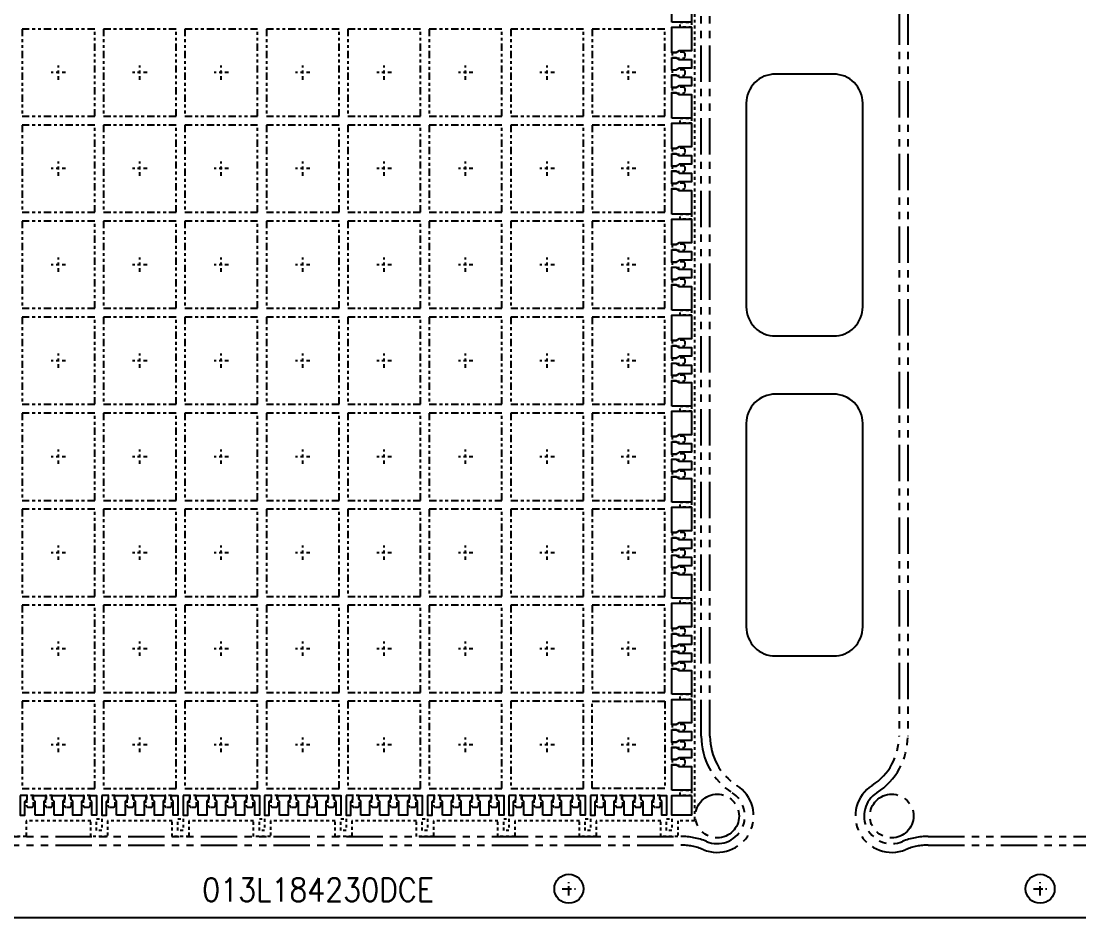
# Model space of a CAD drawing. Extents: x -336 to 28, y -457 to 7.
# Drawn here: x -259.47 to -223.1, y -140.32 to -109.5 of the extents above; entities that cross this region are included whole.
import ezdxf

# ---------------------------------------------------------------- set-up
doc = ezdxf.new("R2010")
doc.units = 0
doc.header["$MEASUREMENT"] = 0
for name, pattern in [('CENTER', [50.8, 31.75, -6.35, 6.35, -6.35]), ('CENTERX2', [4, 2.5, -0.5, 0.5, -0.5]), ('HIDDEN', [0.375, 0.25, -0.125]), ('PHANTOM', [2.5, 1.25, -0.25, 0.25, -0.25, 0.25, -0.25])]:
    doc.linetypes.add(name, pattern=pattern)
doc.layers.add('1', color=7, linetype='CONTINUOUS')
doc.layers.add('1D', color=4, linetype='CONTINUOUS')
doc.styles.add('ROMANS', font='romans', dxfattribs={"width": 0.85, "height": 0.08})

msp = doc.modelspace()

# ---------------------------------------------------------------- linework, layer by layer
at = {"layer": '1'}
msp.add_line((-46.0362, -140.32), (-294.0362, -140.32), dxfattribs=at)
for points in [[(-237.0962, -109.53), (-237.0962, -108.65), (-236.9612, -108.65), (-236.8445, -108.72), (-236.4162, -108.72), (-236.4162, -109.53)], [(-236.8445, -110.52), (-236.9612, -110.59), (-237.0962, -110.59), (-237.0962, -109.71), (-236.4162, -109.71), (-236.4162, -110.52)], [(-236.8445, -111.72), (-236.9612, -111.79), (-237.0962, -111.79), (-237.0962, -111.35), (-236.9612, -111.35), (-236.8445, -111.42), (-236.4162, -111.42), (-236.4162, -111.72)], [(-237.0962, -112.83), (-237.0962, -111.95), (-236.9612, -111.95), (-236.8445, -112.02), (-236.4162, -112.02), (-236.4162, -112.83)], [(-236.8445, -113.82), (-236.9612, -113.89), (-237.0962, -113.89), (-237.0962, -113.01), (-236.4162, -113.01), (-236.4162, -113.82)], [(-236.8445, -115.02), (-236.9612, -115.09), (-237.0962, -115.09), (-237.0962, -114.65), (-236.9612, -114.65), (-236.8445, -114.72), (-236.4162, -114.72), (-236.4162, -115.02)], [(-237.0962, -116.13), (-237.0962, -115.25), (-236.9612, -115.25), (-236.8445, -115.32), (-236.4162, -115.32), (-236.4162, -116.13)], [(-236.8445, -117.12), (-236.9612, -117.19), (-237.0962, -117.19), (-237.0962, -116.31), (-236.4162, -116.31), (-236.4162, -117.12)], [(-236.8445, -118.32), (-236.9612, -118.39), (-237.0962, -118.39), (-237.0962, -117.95), (-236.9612, -117.95), (-236.8445, -118.02), (-236.4162, -118.02), (-236.4162, -118.32)], [(-237.0962, -119.43), (-237.0962, -118.55), (-236.9612, -118.55), (-236.8445, -118.62), (-236.4162, -118.62), (-236.4162, -119.43)], [(-236.8445, -120.42), (-236.9612, -120.49), (-237.0962, -120.49), (-237.0962, -119.61), (-236.4162, -119.61), (-236.4162, -120.42)], [(-236.8445, -121.62), (-236.9612, -121.69), (-237.0962, -121.69), (-237.0962, -121.25), (-236.9612, -121.25), (-236.8445, -121.32), (-236.4162, -121.32), (-236.4162, -121.62)], [(-237.0962, -122.73), (-237.0962, -121.85), (-236.9612, -121.85), (-236.8445, -121.92), (-236.4162, -121.92), (-236.4162, -122.73)], [(-236.8445, -123.72), (-236.9612, -123.79), (-237.0962, -123.79), (-237.0962, -122.91), (-236.4162, -122.91), (-236.4162, -123.72)], [(-236.8445, -124.92), (-236.9612, -124.99), (-237.0962, -124.99), (-237.0962, -124.55), (-236.9612, -124.55), (-236.8445, -124.62), (-236.4162, -124.62), (-236.4162, -124.92)], [(-237.0962, -126.03), (-237.0962, -125.15), (-236.9612, -125.15), (-236.8445, -125.22), (-236.4162, -125.22), (-236.4162, -126.03)], [(-236.8445, -127.02), (-236.9612, -127.09), (-237.0962, -127.09), (-237.0962, -126.21), (-236.4162, -126.21), (-236.4162, -127.02)], [(-236.8445, -128.22), (-236.9612, -128.29), (-237.0962, -128.29), (-237.0962, -127.85), (-236.9612, -127.85), (-236.8445, -127.92), (-236.4162, -127.92), (-236.4162, -128.22)], [(-237.0962, -129.33), (-237.0962, -128.45), (-236.9612, -128.45), (-236.8445, -128.52), (-236.4162, -128.52), (-236.4162, -129.33)], [(-236.8445, -130.32), (-236.9612, -130.39), (-237.0962, -130.39), (-237.0962, -129.51), (-236.4162, -129.51), (-236.4162, -130.32)], [(-236.8445, -131.52), (-236.9612, -131.59), (-237.0962, -131.59), (-237.0962, -131.15), (-236.9612, -131.15), (-236.8445, -131.22), (-236.4162, -131.22), (-236.4162, -131.52)], [(-237.0962, -132.63), (-237.0962, -131.75), (-236.9612, -131.75), (-236.8445, -131.82), (-236.4162, -131.82), (-236.4162, -132.63)], [(-236.8445, -133.62), (-236.9612, -133.69), (-237.0962, -133.69), (-237.0962, -132.81), (-236.4162, -132.81), (-236.4162, -133.62)], [(-236.8445, -134.82), (-236.9612, -134.89), (-237.0962, -134.89), (-237.0962, -134.45), (-236.9612, -134.45), (-236.8445, -134.52), (-236.4162, -134.52), (-236.4162, -134.82)], [(-237.0962, -135.93), (-237.0962, -135.05), (-236.9612, -135.05), (-236.8445, -135.12), (-236.4162, -135.12), (-236.4162, -135.93)], [(-259.4962, -136.11), (-259.4962, -136.79), (-259.3362, -136.79), (-259.3362, -136.32), (-259.2612, -136.245), (-259.2612, -136.11)], [(-258.9862, -136.79), (-258.9862, -136.32), (-259.0612, -136.245), (-259.0612, -136.11), (-258.6112, -136.11), (-258.6112, -136.245), (-258.6862, -136.32), (-258.6862, -136.79)], [(-258.3362, -136.79), (-258.3362, -136.32), (-258.4112, -136.245), (-258.4112, -136.11), (-257.9612, -136.11), (-257.9612, -136.245), (-258.0362, -136.32), (-258.0362, -136.79)], [(-257.7612, -136.11), (-257.3112, -136.11), (-257.3112, -136.245), (-257.3862, -136.32), (-257.3862, -136.79), (-257.6862, -136.79), (-257.6862, -136.32), (-257.7612, -136.245)], [(-257.0362, -136.32), (-257.1112, -136.245), (-257.1112, -136.11), (-256.8762, -136.11), (-256.8762, -136.79), (-257.0362, -136.79)], [(-256.6962, -136.11), (-256.6962, -136.79), (-256.5362, -136.79), (-256.5362, -136.32), (-256.4612, -136.245), (-256.4612, -136.11)], [(-256.1862, -136.79), (-256.1862, -136.32), (-256.2612, -136.245), (-256.2612, -136.11), (-255.8112, -136.11), (-255.8112, -136.245), (-255.8862, -136.32), (-255.8862, -136.79)], [(-255.5362, -136.79), (-255.5362, -136.32), (-255.6112, -136.245), (-255.6112, -136.11), (-255.1612, -136.11), (-255.1612, -136.245), (-255.2362, -136.32), (-255.2362, -136.79)], [(-254.9612, -136.11), (-254.5112, -136.11), (-254.5112, -136.245), (-254.5862, -136.32), (-254.5862, -136.79), (-254.8862, -136.79), (-254.8862, -136.32), (-254.9612, -136.245)], [(-254.2362, -136.32), (-254.3112, -136.245), (-254.3112, -136.11), (-254.0762, -136.11), (-254.0762, -136.79), (-254.2362, -136.79)], [(-253.8962, -136.11), (-253.8962, -136.79), (-253.7362, -136.79), (-253.7362, -136.32), (-253.6612, -136.245), (-253.6612, -136.11)], [(-253.3862, -136.79), (-253.3862, -136.32), (-253.4612, -136.245), (-253.4612, -136.11), (-253.0112, -136.11), (-253.0112, -136.245), (-253.0862, -136.32), (-253.0862, -136.79)], [(-252.7362, -136.79), (-252.7362, -136.32), (-252.8112, -136.245), (-252.8112, -136.11), (-252.3612, -136.11), (-252.3612, -136.245), (-252.4362, -136.32), (-252.4362, -136.79)], [(-252.1612, -136.11), (-251.7112, -136.11), (-251.7112, -136.245), (-251.7862, -136.32), (-251.7862, -136.79), (-252.0862, -136.79), (-252.0862, -136.32), (-252.1612, -136.245)], [(-251.4362, -136.32), (-251.5112, -136.245), (-251.5112, -136.11), (-251.2762, -136.11), (-251.2762, -136.79), (-251.4362, -136.79)], [(-251.0962, -136.11), (-251.0962, -136.79), (-250.9362, -136.79), (-250.9362, -136.32), (-250.8612, -136.245), (-250.8612, -136.11)], [(-250.5862, -136.79), (-250.5862, -136.32), (-250.6612, -136.245), (-250.6612, -136.11), (-250.2112, -136.11), (-250.2112, -136.245), (-250.2862, -136.32), (-250.2862, -136.79)], [(-249.9362, -136.79), (-249.9362, -136.32), (-250.0112, -136.245), (-250.0112, -136.11), (-249.5612, -136.11), (-249.5612, -136.245), (-249.6362, -136.32), (-249.6362, -136.79)], [(-249.3612, -136.11), (-248.9112, -136.11), (-248.9112, -136.245), (-248.9862, -136.32), (-248.9862, -136.79), (-249.2862, -136.79), (-249.2862, -136.32), (-249.3612, -136.245)], [(-248.6362, -136.32), (-248.7112, -136.245), (-248.7112, -136.11), (-248.4762, -136.11), (-248.4762, -136.79), (-248.6362, -136.79)], [(-248.2962, -136.11), (-248.2962, -136.79), (-248.1362, -136.79), (-248.1362, -136.32), (-248.0612, -136.245), (-248.0612, -136.11)], [(-247.7862, -136.79), (-247.7862, -136.32), (-247.8612, -136.245), (-247.8612, -136.11), (-247.4112, -136.11), (-247.4112, -136.245), (-247.4862, -136.32), (-247.4862, -136.79)], [(-247.1362, -136.79), (-247.1362, -136.32), (-247.2112, -136.245), (-247.2112, -136.11), (-246.7612, -136.11), (-246.7612, -136.245), (-246.8362, -136.32), (-246.8362, -136.79)], [(-246.5612, -136.11), (-246.1112, -136.11), (-246.1112, -136.245), (-246.1862, -136.32), (-246.1862, -136.79), (-246.4862, -136.79), (-246.4862, -136.32), (-246.5612, -136.245)], [(-245.8362, -136.32), (-245.9112, -136.245), (-245.9112, -136.11), (-245.6762, -136.11), (-245.6762, -136.79), (-245.8362, -136.79)], [(-245.4962, -136.11), (-245.4962, -136.79), (-245.3362, -136.79), (-245.3362, -136.32), (-245.2612, -136.245), (-245.2612, -136.11)], [(-244.9862, -136.79), (-244.9862, -136.32), (-245.0612, -136.245), (-245.0612, -136.11), (-244.6112, -136.11), (-244.6112, -136.245), (-244.6862, -136.32), (-244.6862, -136.79)], [(-244.3362, -136.79), (-244.3362, -136.32), (-244.4112, -136.245), (-244.4112, -136.11), (-243.9612, -136.11), (-243.9612, -136.245), (-244.0362, -136.32), (-244.0362, -136.79)], [(-243.7612, -136.11), (-243.3112, -136.11), (-243.3112, -136.245), (-243.3862, -136.32), (-243.3862, -136.79), (-243.6862, -136.79), (-243.6862, -136.32), (-243.7612, -136.245)], [(-243.0362, -136.32), (-243.1112, -136.245), (-243.1112, -136.11), (-242.8762, -136.11), (-242.8762, -136.79), (-243.0362, -136.79)], [(-242.6962, -136.11), (-242.6962, -136.79), (-242.5362, -136.79), (-242.5362, -136.32), (-242.4612, -136.245), (-242.4612, -136.11)], [(-242.1862, -136.79), (-242.1862, -136.32), (-242.2612, -136.245), (-242.2612, -136.11), (-241.8112, -136.11), (-241.8112, -136.245), (-241.8862, -136.32), (-241.8862, -136.79)], [(-241.5362, -136.79), (-241.5362, -136.32), (-241.6112, -136.245), (-241.6112, -136.11), (-241.1612, -136.11), (-241.1612, -136.245), (-241.2362, -136.32), (-241.2362, -136.79)], [(-240.9612, -136.11), (-240.5112, -136.11), (-240.5112, -136.245), (-240.5862, -136.32), (-240.5862, -136.79), (-240.8862, -136.79), (-240.8862, -136.32), (-240.9612, -136.245)], [(-240.2362, -136.32), (-240.3112, -136.245), (-240.3112, -136.11), (-240.0762, -136.11), (-240.0762, -136.79), (-240.2362, -136.79)], [(-239.8962, -136.11), (-239.8962, -136.79), (-239.7362, -136.79), (-239.7362, -136.32), (-239.6612, -136.245), (-239.6612, -136.11)], [(-239.3862, -136.79), (-239.3862, -136.32), (-239.4612, -136.245), (-239.4612, -136.11), (-239.0112, -136.11), (-239.0112, -136.245), (-239.0862, -136.32), (-239.0862, -136.79)], [(-238.7362, -136.79), (-238.7362, -136.32), (-238.8112, -136.245), (-238.8112, -136.11), (-238.3612, -136.11), (-238.3612, -136.245), (-238.4362, -136.32), (-238.4362, -136.79)], [(-238.1612, -136.11), (-237.7112, -136.11), (-237.7112, -136.245), (-237.7862, -136.32), (-237.7862, -136.79), (-238.0862, -136.79), (-238.0862, -136.32), (-238.1612, -136.245)], [(-237.4362, -136.32), (-237.5112, -136.245), (-237.5112, -136.11), (-237.2762, -136.11), (-237.2762, -136.79), (-237.4362, -136.79)]]:
    msp.add_lwpolyline(points, close=True, dxfattribs=at)
for points in [[(-237.0962, -110.75), (-236.9612, -110.75), (-236.8445, -110.82), (-236.4162, -110.82), (-236.4162, -111.12), (-236.8445, -111.12), (-236.9612, -111.19), (-237.0962, -111.19), (-237.0962, -110.75)], [(-237.0962, -114.05), (-236.9612, -114.05), (-236.8445, -114.12), (-236.4162, -114.12), (-236.4162, -114.42), (-236.8445, -114.42), (-236.9612, -114.49), (-237.0962, -114.49), (-237.0962, -114.05)], [(-237.0962, -117.35), (-236.9612, -117.35), (-236.8445, -117.42), (-236.4162, -117.42), (-236.4162, -117.72), (-236.8445, -117.72), (-236.9612, -117.79), (-237.0962, -117.79), (-237.0962, -117.35)], [(-237.0962, -120.65), (-236.9612, -120.65), (-236.8445, -120.72), (-236.4162, -120.72), (-236.4162, -121.02), (-236.8445, -121.02), (-236.9612, -121.09), (-237.0962, -121.09), (-237.0962, -120.65)], [(-237.0962, -123.95), (-236.9612, -123.95), (-236.8445, -124.02), (-236.4162, -124.02), (-236.4162, -124.32), (-236.8445, -124.32), (-236.9612, -124.39), (-237.0962, -124.39), (-237.0962, -123.95)], [(-237.0962, -127.25), (-236.9612, -127.25), (-236.8445, -127.32), (-236.4162, -127.32), (-236.4162, -127.62), (-236.8445, -127.62), (-236.9612, -127.69), (-237.0962, -127.69), (-237.0962, -127.25)], [(-237.0962, -130.55), (-236.9612, -130.55), (-236.8445, -130.62), (-236.4162, -130.62), (-236.4162, -130.92), (-236.8445, -130.92), (-236.9612, -130.99), (-237.0962, -130.99), (-237.0962, -130.55)], [(-237.0962, -133.85), (-236.9612, -133.85), (-236.8445, -133.92), (-236.4162, -133.92), (-236.4162, -134.22), (-236.8445, -134.22), (-236.9612, -134.29), (-237.0962, -134.29), (-237.0962, -133.85)]]:
    msp.add_lwpolyline(points, dxfattribs=at)
for points in [[(-234.5362, -119.32, 0.4142136), (-233.5362, -120.32), (-231.5362, -120.32, 0.4142136), (-230.5362, -119.32), (-230.5362, -112.32, 0.4142136), (-231.5362, -111.32), (-233.5362, -111.32, 0.4142136), (-234.5362, -112.32)], [(-233.5362, -131.32), (-231.5362, -131.32, 0.4142136), (-230.5362, -130.32), (-230.5362, -123.32, 0.4142136), (-231.5362, -122.32), (-233.5362, -122.32, 0.4142136), (-234.5362, -123.32), (-234.5362, -130.32, 0.4142136)]]:
    msp.add_lwpolyline(points, format="xyb", close=True, dxfattribs=at)
at = {"layer": '1', "linetype": 'ByBlock'}
msp.add_lwpolyline([(-236.4162, -136.11), (-236.4162, -136.79), (-237.0962, -136.79), (-237.0962, -136.11)], close=True, dxfattribs=at)
at = {"layer": '1'}
for centre in [(-240.6362, -139.32), (-224.4362, -139.32)]:
    msp.add_circle(centre, 0.5, dxfattribs=at)
at = {"layer": '1D', "linetype": 'HIDDEN', "ltscale": 0.2}
for p, q in [((-236.3162, -75.65), (-236.3162, -136.99)), ((-257.0762, -136.99), (-259.2962, -136.99)), ((-254.2762, -136.99), (-256.4962, -136.99)), ((-251.4762, -136.99), (-253.6962, -136.99)), ((-248.6762, -136.99), (-250.8962, -136.99)), ((-245.8762, -136.99), (-248.0962, -136.99)), ((-243.0762, -136.99), (-245.2962, -136.99)), ((-240.2762, -136.99), (-242.4962, -136.99)), ((-237.4762, -136.99), (-239.6962, -136.99)), ((-236.3162, -136.99), (-236.8962, -136.99))]:
    msp.add_line(p, q, dxfattribs=at)
at = {"layer": '1D', "linetype": 'CENTER', "ltscale": 0.01}
for p, q in [((-240.6362, -139.5497), (-240.6362, -139.0904)), ((-224.4362, -139.5497), (-224.4362, -139.0904)), ((-240.8658, -139.32), (-240.4065, -139.32)), ((-224.6658, -139.32), (-224.2065, -139.32))]:
    msp.add_line(p, q, dxfattribs=at)
at = {"layer": '1D', "color": 2, "linetype": 'PHANTOM'}
for points in [[(-236.7862, -74.82), (-290.7862, -74.82, -0.0990195), (-291.5554, -74.6662, 0.9166595), (-292.7092, -76.8734, -0.2559241), (-291.7862, -78.5587), (-291.7862, -103.5814, -0.2559241), (-292.7092, -105.2667, 0.5477226), (-292.7092, -107.3734, -0.2559241), (-291.7862, -109.0587), (-291.7862, -134.0814, -0.2559241), (-292.7092, -135.7667, 0.9166595), (-291.5554, -137.9739, -0.0990195), (-290.7862, -137.82), (-236.7862, -137.82, -0.0990195), (-236.0169, -137.9739, 0.9166595), (-234.8631, -135.7667, -0.2559241), (-235.7862, -134.0814), (-235.7862, -109.0587, -0.2559241), (-234.8631, -107.3734, 0.5477226), (-234.8631, -105.2667, -0.2559241), (-235.7862, -103.5814), (-235.7862, -78.5587, -0.2559241), (-234.8631, -76.8734, 0.9166595), (-236.0169, -74.6662, -0.0990195)], [(-236.7862, -75.12), (-290.7862, -75.12, -0.0990195), (-291.6708, -74.9431, 0.9166595), (-292.5477, -76.6206, -0.2559241), (-291.4862, -78.5587), (-291.4862, -103.5814, -0.2559241), (-292.5477, -105.5195, 0.5477226), (-292.5477, -107.1206, -0.2559241), (-291.4862, -109.0587), (-291.4862, -134.0814, -0.2559241), (-292.5477, -136.0195, 0.9166595), (-291.6708, -137.697, -0.0990195), (-290.7862, -137.52), (-236.7862, -137.52, -0.0990195), (-235.9015, -137.697, 0.9166595), (-235.0246, -136.0195, -0.2559241), (-236.0862, -134.0814), (-236.0862, -109.0587, -0.2559241), (-235.0246, -107.1206, 0.5477226), (-235.0246, -105.5195, -0.2559241), (-236.0862, -103.5814), (-236.0862, -78.5587, -0.2559241), (-235.0246, -76.6206, 0.9166595), (-235.9015, -74.9431, -0.0990195)], [(-174.2862, -74.82), (-228.2862, -74.82, -0.0990195), (-229.0554, -74.6662, 0.9166595), (-230.2092, -76.8734, -0.2559241), (-229.2862, -78.5587), (-229.2862, -103.5814, -0.2559241), (-230.2092, -105.2667, 0.5477226), (-230.2092, -107.3734, -0.2559241), (-229.2862, -109.0587), (-229.2862, -134.0814, -0.2559241), (-230.2092, -135.7667, 0.9166595), (-229.0554, -137.9739, -0.0990195), (-228.2862, -137.82), (-174.2862, -137.82, -0.0990195), (-173.5169, -137.9739, 0.9166595), (-172.3631, -135.7667, -0.2559241), (-173.2862, -134.0814), (-173.2862, -109.0587, -0.2559241), (-172.3631, -107.3734, 0.5477226), (-172.3631, -105.2667, -0.2559241), (-173.2862, -103.5814), (-173.2862, -78.5587, -0.2559241), (-172.3631, -76.8734, 0.9166595), (-173.5169, -74.6662, -0.0990195)], [(-174.2862, -75.12), (-228.2862, -75.12, -0.0990195), (-229.1708, -74.9431, 0.9166595), (-230.0477, -76.6206, -0.2559241), (-228.9862, -78.5587), (-228.9862, -103.5814, -0.2559241), (-230.0477, -105.5195, 0.5477226), (-230.0477, -107.1206, -0.2559241), (-228.9862, -109.0587), (-228.9862, -134.0814, -0.2559241), (-230.0477, -136.0195, 0.9166595), (-229.1708, -137.697, -0.0990195), (-228.2862, -137.52), (-174.2862, -137.52, -0.0990195), (-173.4015, -137.697, 0.9166595), (-172.5246, -136.0195, -0.2559241), (-173.5862, -134.0814), (-173.5862, -109.0587, -0.2559241), (-172.5246, -107.1206, 0.5477226), (-172.5246, -105.5195, -0.2559241), (-173.5862, -103.5814), (-173.5862, -78.5587, -0.2559241), (-172.5246, -76.6206, 0.9166595), (-173.4015, -74.9431, -0.0990195)]]:
    msp.add_lwpolyline(points, format="xyb", close=True, dxfattribs=at)
at = {"layer": '1D', "color": 2, "linetype": 'PHANTOM', "ltscale": 0.2}
for points in [[(-256.9362, -109.77), (-259.4362, -109.77), (-259.4362, -112.77), (-256.9362, -112.77)], [(-254.1362, -109.77), (-256.6362, -109.77), (-256.6362, -112.77), (-254.1362, -112.77)], [(-251.3362, -109.77), (-253.8362, -109.77), (-253.8362, -112.77), (-251.3362, -112.77)], [(-248.5362, -109.77), (-251.0362, -109.77), (-251.0362, -112.77), (-248.5362, -112.77)], [(-245.7362, -109.77), (-248.2362, -109.77), (-248.2362, -112.77), (-245.7362, -112.77)], [(-242.9362, -109.77), (-245.4362, -109.77), (-245.4362, -112.77), (-242.9362, -112.77)], [(-240.1362, -109.77), (-242.6362, -109.77), (-242.6362, -112.77), (-240.1362, -112.77)], [(-237.3362, -109.77), (-239.8362, -109.77), (-239.8362, -112.77), (-237.3362, -112.77)], [(-256.9362, -113.07), (-259.4362, -113.07), (-259.4362, -116.07), (-256.9362, -116.07)], [(-254.1362, -113.07), (-256.6362, -113.07), (-256.6362, -116.07), (-254.1362, -116.07)], [(-251.3362, -113.07), (-253.8362, -113.07), (-253.8362, -116.07), (-251.3362, -116.07)], [(-248.5362, -113.07), (-251.0362, -113.07), (-251.0362, -116.07), (-248.5362, -116.07)], [(-245.7362, -113.07), (-248.2362, -113.07), (-248.2362, -116.07), (-245.7362, -116.07)], [(-242.9362, -113.07), (-245.4362, -113.07), (-245.4362, -116.07), (-242.9362, -116.07)], [(-240.1362, -113.07), (-242.6362, -113.07), (-242.6362, -116.07), (-240.1362, -116.07)], [(-237.3362, -113.07), (-239.8362, -113.07), (-239.8362, -116.07), (-237.3362, -116.07)], [(-256.9362, -116.37), (-259.4362, -116.37), (-259.4362, -119.37), (-256.9362, -119.37)], [(-254.1362, -116.37), (-256.6362, -116.37), (-256.6362, -119.37), (-254.1362, -119.37)], [(-251.3362, -116.37), (-253.8362, -116.37), (-253.8362, -119.37), (-251.3362, -119.37)], [(-248.5362, -116.37), (-251.0362, -116.37), (-251.0362, -119.37), (-248.5362, -119.37)], [(-245.7362, -116.37), (-248.2362, -116.37), (-248.2362, -119.37), (-245.7362, -119.37)], [(-242.9362, -116.37), (-245.4362, -116.37), (-245.4362, -119.37), (-242.9362, -119.37)], [(-240.1362, -116.37), (-242.6362, -116.37), (-242.6362, -119.37), (-240.1362, -119.37)], [(-237.3362, -116.37), (-239.8362, -116.37), (-239.8362, -119.37), (-237.3362, -119.37)], [(-256.9362, -119.67), (-259.4362, -119.67), (-259.4362, -122.67), (-256.9362, -122.67)], [(-254.1362, -119.67), (-256.6362, -119.67), (-256.6362, -122.67), (-254.1362, -122.67)], [(-251.3362, -119.67), (-253.8362, -119.67), (-253.8362, -122.67), (-251.3362, -122.67)], [(-248.5362, -119.67), (-251.0362, -119.67), (-251.0362, -122.67), (-248.5362, -122.67)], [(-245.7362, -119.67), (-248.2362, -119.67), (-248.2362, -122.67), (-245.7362, -122.67)], [(-242.9362, -119.67), (-245.4362, -119.67), (-245.4362, -122.67), (-242.9362, -122.67)], [(-240.1362, -119.67), (-242.6362, -119.67), (-242.6362, -122.67), (-240.1362, -122.67)], [(-237.3362, -119.67), (-239.8362, -119.67), (-239.8362, -122.67), (-237.3362, -122.67)], [(-256.9362, -122.97), (-259.4362, -122.97), (-259.4362, -125.97), (-256.9362, -125.97)], [(-254.1362, -122.97), (-256.6362, -122.97), (-256.6362, -125.97), (-254.1362, -125.97)], [(-251.3362, -122.97), (-253.8362, -122.97), (-253.8362, -125.97), (-251.3362, -125.97)], [(-248.5362, -122.97), (-251.0362, -122.97), (-251.0362, -125.97), (-248.5362, -125.97)], [(-245.7362, -122.97), (-248.2362, -122.97), (-248.2362, -125.97), (-245.7362, -125.97)], [(-242.9362, -122.97), (-245.4362, -122.97), (-245.4362, -125.97), (-242.9362, -125.97)], [(-240.1362, -122.97), (-242.6362, -122.97), (-242.6362, -125.97), (-240.1362, -125.97)], [(-237.3362, -122.97), (-239.8362, -122.97), (-239.8362, -125.97), (-237.3362, -125.97)], [(-256.9362, -126.27), (-259.4362, -126.27), (-259.4362, -129.27), (-256.9362, -129.27)], [(-254.1362, -126.27), (-256.6362, -126.27), (-256.6362, -129.27), (-254.1362, -129.27)], [(-251.3362, -126.27), (-253.8362, -126.27), (-253.8362, -129.27), (-251.3362, -129.27)], [(-248.5362, -126.27), (-251.0362, -126.27), (-251.0362, -129.27), (-248.5362, -129.27)], [(-245.7362, -126.27), (-248.2362, -126.27), (-248.2362, -129.27), (-245.7362, -129.27)], [(-242.9362, -126.27), (-245.4362, -126.27), (-245.4362, -129.27), (-242.9362, -129.27)], [(-240.1362, -126.27), (-242.6362, -126.27), (-242.6362, -129.27), (-240.1362, -129.27)], [(-237.3362, -126.27), (-239.8362, -126.27), (-239.8362, -129.27), (-237.3362, -129.27)], [(-256.9362, -129.57), (-259.4362, -129.57), (-259.4362, -132.57), (-256.9362, -132.57)], [(-254.1362, -129.57), (-256.6362, -129.57), (-256.6362, -132.57), (-254.1362, -132.57)], [(-251.3362, -129.57), (-253.8362, -129.57), (-253.8362, -132.57), (-251.3362, -132.57)], [(-248.5362, -129.57), (-251.0362, -129.57), (-251.0362, -132.57), (-248.5362, -132.57)], [(-245.7362, -129.57), (-248.2362, -129.57), (-248.2362, -132.57), (-245.7362, -132.57)], [(-242.9362, -129.57), (-245.4362, -129.57), (-245.4362, -132.57), (-242.9362, -132.57)], [(-240.1362, -129.57), (-242.6362, -129.57), (-242.6362, -132.57), (-240.1362, -132.57)], [(-237.3362, -129.57), (-239.8362, -129.57), (-239.8362, -132.57), (-237.3362, -132.57)], [(-256.9362, -132.87), (-259.4362, -132.87), (-259.4362, -135.87), (-256.9362, -135.87)], [(-254.1362, -132.87), (-256.6362, -132.87), (-256.6362, -135.87), (-254.1362, -135.87)], [(-251.3362, -132.87), (-253.8362, -132.87), (-253.8362, -135.87), (-251.3362, -135.87)], [(-248.5362, -132.87), (-251.0362, -132.87), (-251.0362, -135.87), (-248.5362, -135.87)], [(-245.7362, -132.87), (-248.2362, -132.87), (-248.2362, -135.87), (-245.7362, -135.87)], [(-242.9362, -132.87), (-245.4362, -132.87), (-245.4362, -135.87), (-242.9362, -135.87)], [(-240.1362, -132.87), (-242.6362, -132.87), (-242.6362, -135.87), (-240.1362, -135.87)], [(-239.8362, -132.87), (-237.3362, -132.87), (-237.3362, -135.87), (-239.8362, -135.87)]]:
    msp.add_lwpolyline(points, close=True, dxfattribs=at)
at = {"layer": '1D', "linetype": 'HIDDEN', "ltscale": 0.2}
for points in [[(-236.8162, -109.71), (-236.8162, -109.53), (-236.4162, -109.53), (-236.4162, -109.71)], [(-236.8162, -113.01), (-236.8162, -112.83), (-236.4162, -112.83), (-236.4162, -113.01)], [(-236.8162, -116.31), (-236.8162, -116.13), (-236.4162, -116.13), (-236.4162, -116.31)], [(-236.8162, -119.61), (-236.8162, -119.43), (-236.4162, -119.43), (-236.4162, -119.61)], [(-236.8162, -122.91), (-236.8162, -122.73), (-236.4162, -122.73), (-236.4162, -122.91)], [(-236.8162, -126.21), (-236.8162, -126.03), (-236.4162, -126.03), (-236.4162, -126.21)], [(-236.8162, -129.51), (-236.8162, -129.33), (-236.4162, -129.33), (-236.4162, -129.51)], [(-236.8162, -132.81), (-236.8162, -132.63), (-236.4162, -132.63), (-236.4162, -132.81)], [(-236.8162, -136.11), (-236.8162, -135.93), (-236.4162, -135.93), (-236.4162, -136.11)], [(-256.8762, -136.92), (-256.6962, -136.92), (-256.6962, -137.32), (-256.8762, -137.32)], [(-254.0762, -136.92), (-253.8962, -136.92), (-253.8962, -137.32), (-254.0762, -137.32)], [(-251.2762, -136.92), (-251.0962, -136.92), (-251.0962, -137.32), (-251.2762, -137.32)], [(-248.4762, -136.92), (-248.2962, -136.92), (-248.2962, -137.32), (-248.4762, -137.32)], [(-245.6762, -136.92), (-245.4962, -136.92), (-245.4962, -137.32), (-245.6762, -137.32)], [(-242.8762, -136.92), (-242.6962, -136.92), (-242.6962, -137.32), (-242.8762, -137.32)], [(-240.0762, -136.92), (-239.8962, -136.92), (-239.8962, -137.32), (-240.0762, -137.32)], [(-237.2762, -136.92), (-237.0962, -136.92), (-237.0962, -137.32), (-237.2762, -137.32)]]:
    msp.add_lwpolyline(points, close=True, dxfattribs=at)
for points in [[(-236.6362, -110.645, 0.4142136), (-236.7112, -110.57), (-236.9278, -110.57), (-236.9612, -110.58), (-237.0862, -110.58), (-237.0862, -110.76), (-236.9612, -110.76), (-236.9278, -110.77), (-236.7112, -110.77, 0.4142136), (-236.6362, -110.695)], [(-236.6362, -111.245, 0.4142136), (-236.7112, -111.17), (-236.9278, -111.17), (-236.9612, -111.18), (-237.0862, -111.18), (-237.0862, -111.36), (-236.9612, -111.36), (-236.9278, -111.37), (-236.7112, -111.37, 0.4142136), (-236.6362, -111.295)], [(-236.6362, -111.845, 0.4142136), (-236.7112, -111.77), (-236.9278, -111.77), (-236.9612, -111.78), (-237.0862, -111.78), (-237.0862, -111.96), (-236.9612, -111.96), (-236.9278, -111.97), (-236.7112, -111.97, 0.4142136), (-236.6362, -111.895)], [(-236.6362, -113.945, 0.4142136), (-236.7112, -113.87), (-236.9278, -113.87), (-236.9612, -113.88), (-237.0862, -113.88), (-237.0862, -114.06), (-236.9612, -114.06), (-236.9278, -114.07), (-236.7112, -114.07, 0.4142136), (-236.6362, -113.995)], [(-236.6362, -114.545, 0.4142136), (-236.7112, -114.47), (-236.9278, -114.47), (-236.9612, -114.48), (-237.0862, -114.48), (-237.0862, -114.66), (-236.9612, -114.66), (-236.9278, -114.67), (-236.7112, -114.67, 0.4142136), (-236.6362, -114.595)], [(-236.6362, -115.145, 0.4142136), (-236.7112, -115.07), (-236.9278, -115.07), (-236.9612, -115.08), (-237.0862, -115.08), (-237.0862, -115.26), (-236.9612, -115.26), (-236.9278, -115.27), (-236.7112, -115.27, 0.4142136), (-236.6362, -115.195)], [(-236.6362, -117.245, 0.4142136), (-236.7112, -117.17), (-236.9278, -117.17), (-236.9612, -117.18), (-237.0862, -117.18), (-237.0862, -117.36), (-236.9612, -117.36), (-236.9278, -117.37), (-236.7112, -117.37, 0.4142136), (-236.6362, -117.295)], [(-236.6362, -117.845, 0.4142136), (-236.7112, -117.77), (-236.9278, -117.77), (-236.9612, -117.78), (-237.0862, -117.78), (-237.0862, -117.96), (-236.9612, -117.96), (-236.9278, -117.97), (-236.7112, -117.97, 0.4142136), (-236.6362, -117.895)], [(-236.6362, -118.445, 0.4142136), (-236.7112, -118.37), (-236.9278, -118.37), (-236.9612, -118.38), (-237.0862, -118.38), (-237.0862, -118.56), (-236.9612, -118.56), (-236.9278, -118.57), (-236.7112, -118.57, 0.4142136), (-236.6362, -118.495)], [(-236.6362, -120.545, 0.4142136), (-236.7112, -120.47), (-236.9278, -120.47), (-236.9612, -120.48), (-237.0862, -120.48), (-237.0862, -120.66), (-236.9612, -120.66), (-236.9278, -120.67), (-236.7112, -120.67, 0.4142136), (-236.6362, -120.595)], [(-236.6362, -121.145, 0.4142136), (-236.7112, -121.07), (-236.9278, -121.07), (-236.9612, -121.08), (-237.0862, -121.08), (-237.0862, -121.26), (-236.9612, -121.26), (-236.9278, -121.27), (-236.7112, -121.27, 0.4142136), (-236.6362, -121.195)], [(-236.6362, -121.745, 0.4142136), (-236.7112, -121.67), (-236.9278, -121.67), (-236.9612, -121.68), (-237.0862, -121.68), (-237.0862, -121.86), (-236.9612, -121.86), (-236.9278, -121.87), (-236.7112, -121.87, 0.4142136), (-236.6362, -121.795)], [(-236.6362, -123.845, 0.4142136), (-236.7112, -123.77), (-236.9278, -123.77), (-236.9612, -123.78), (-237.0862, -123.78), (-237.0862, -123.96), (-236.9612, -123.96), (-236.9278, -123.97), (-236.7112, -123.97, 0.4142136), (-236.6362, -123.895)], [(-236.6362, -124.445, 0.4142136), (-236.7112, -124.37), (-236.9278, -124.37), (-236.9612, -124.38), (-237.0862, -124.38), (-237.0862, -124.56), (-236.9612, -124.56), (-236.9278, -124.57), (-236.7112, -124.57, 0.4142136), (-236.6362, -124.495)], [(-236.6362, -125.045, 0.4142136), (-236.7112, -124.97), (-236.9278, -124.97), (-236.9612, -124.98), (-237.0862, -124.98), (-237.0862, -125.16), (-236.9612, -125.16), (-236.9278, -125.17), (-236.7112, -125.17, 0.4142136), (-236.6362, -125.095)], [(-236.6362, -127.145, 0.4142136), (-236.7112, -127.07), (-236.9278, -127.07), (-236.9612, -127.08), (-237.0862, -127.08), (-237.0862, -127.26), (-236.9612, -127.26), (-236.9278, -127.27), (-236.7112, -127.27, 0.4142136), (-236.6362, -127.195)], [(-236.6362, -127.745, 0.4142136), (-236.7112, -127.67), (-236.9278, -127.67), (-236.9612, -127.68), (-237.0862, -127.68), (-237.0862, -127.86), (-236.9612, -127.86), (-236.9278, -127.87), (-236.7112, -127.87, 0.4142136), (-236.6362, -127.795)], [(-236.6362, -128.345, 0.4142136), (-236.7112, -128.27), (-236.9278, -128.27), (-236.9612, -128.28), (-237.0862, -128.28), (-237.0862, -128.46), (-236.9612, -128.46), (-236.9278, -128.47), (-236.7112, -128.47, 0.4142136), (-236.6362, -128.395)], [(-236.6362, -130.445, 0.4142136), (-236.7112, -130.37), (-236.9278, -130.37), (-236.9612, -130.38), (-237.0862, -130.38), (-237.0862, -130.56), (-236.9612, -130.56), (-236.9278, -130.57), (-236.7112, -130.57, 0.4142136), (-236.6362, -130.495)], [(-236.6362, -131.045, 0.4142136), (-236.7112, -130.97), (-236.9278, -130.97), (-236.9612, -130.98), (-237.0862, -130.98), (-237.0862, -131.16), (-236.9612, -131.16), (-236.9278, -131.17), (-236.7112, -131.17, 0.4142136), (-236.6362, -131.095)], [(-236.6362, -131.645, 0.4142136), (-236.7112, -131.57), (-236.9278, -131.57), (-236.9612, -131.58), (-237.0862, -131.58), (-237.0862, -131.76), (-236.9612, -131.76), (-236.9278, -131.77), (-236.7112, -131.77, 0.4142136), (-236.6362, -131.695)], [(-236.6362, -133.745, 0.4142136), (-236.7112, -133.67), (-236.9278, -133.67), (-236.9612, -133.68), (-237.0862, -133.68), (-237.0862, -133.86), (-236.9612, -133.86), (-236.9278, -133.87), (-236.7112, -133.87, 0.4142136), (-236.6362, -133.795)], [(-236.6362, -134.345, 0.4142136), (-236.7112, -134.27), (-236.9278, -134.27), (-236.9612, -134.28), (-237.0862, -134.28), (-237.0862, -134.46), (-236.9612, -134.46), (-236.9278, -134.47), (-236.7112, -134.47, 0.4142136), (-236.6362, -134.395)], [(-236.6362, -134.945, 0.4142136), (-236.7112, -134.87), (-236.9278, -134.87), (-236.9612, -134.88), (-237.0862, -134.88), (-237.0862, -135.06), (-236.9612, -135.06), (-236.9278, -135.07), (-236.7112, -135.07, 0.4142136), (-236.6362, -134.995)], [(-259.0362, -136.445), (-259.0362, -136.27), (-259.0462, -136.245), (-259.0462, -136.245), (-259.0462, -136.12), (-259.2762, -136.12), (-259.2762, -136.245), (-259.2762, -136.245), (-259.2862, -136.27), (-259.2862, -136.445, 0.4142136), (-259.2112, -136.52), (-259.1112, -136.52, 0.4142136)], [(-258.3862, -136.445), (-258.3862, -136.27), (-258.3962, -136.245), (-258.3962, -136.245), (-258.3962, -136.12), (-258.6262, -136.12), (-258.6262, -136.245), (-258.6262, -136.245), (-258.6362, -136.27), (-258.6362, -136.445, 0.4142136), (-258.5612, -136.52), (-258.4612, -136.52, 0.4142136)], [(-257.7362, -136.445), (-257.7362, -136.27), (-257.7462, -136.245), (-257.7462, -136.245), (-257.7462, -136.12), (-257.9762, -136.12), (-257.9762, -136.245), (-257.9762, -136.245), (-257.9862, -136.27), (-257.9862, -136.445, 0.4142136), (-257.9112, -136.52), (-257.8112, -136.52, 0.4142136)], [(-257.0862, -136.445), (-257.0862, -136.27), (-257.0962, -136.245), (-257.0962, -136.245), (-257.0962, -136.12), (-257.3262, -136.12), (-257.3262, -136.245), (-257.3262, -136.245), (-257.3362, -136.27), (-257.3362, -136.445, 0.4142136), (-257.2612, -136.52), (-257.1612, -136.52, 0.4142136)], [(-256.2362, -136.445), (-256.2362, -136.27), (-256.2462, -136.245), (-256.2462, -136.245), (-256.2462, -136.12), (-256.4762, -136.12), (-256.4762, -136.245), (-256.4762, -136.245), (-256.4862, -136.27), (-256.4862, -136.445, 0.4142136), (-256.4112, -136.52), (-256.3112, -136.52, 0.4142136)], [(-255.5862, -136.445), (-255.5862, -136.27), (-255.5962, -136.245), (-255.5962, -136.245), (-255.5962, -136.12), (-255.8262, -136.12), (-255.8262, -136.245), (-255.8262, -136.245), (-255.8362, -136.27), (-255.8362, -136.445, 0.4142136), (-255.7612, -136.52), (-255.6612, -136.52, 0.4142136)], [(-254.9362, -136.445), (-254.9362, -136.27), (-254.9462, -136.245), (-254.9462, -136.245), (-254.9462, -136.12), (-255.1762, -136.12), (-255.1762, -136.245), (-255.1762, -136.245), (-255.1862, -136.27), (-255.1862, -136.445, 0.4142136), (-255.1112, -136.52), (-255.0112, -136.52, 0.4142136)], [(-254.2862, -136.445), (-254.2862, -136.27), (-254.2962, -136.245), (-254.2962, -136.245), (-254.2962, -136.12), (-254.5262, -136.12), (-254.5262, -136.245), (-254.5262, -136.245), (-254.5362, -136.27), (-254.5362, -136.445, 0.4142136), (-254.4612, -136.52), (-254.3612, -136.52, 0.4142136)], [(-253.4362, -136.445), (-253.4362, -136.27), (-253.4462, -136.245), (-253.4462, -136.245), (-253.4462, -136.12), (-253.6762, -136.12), (-253.6762, -136.245), (-253.6762, -136.245), (-253.6862, -136.27), (-253.6862, -136.445, 0.4142136), (-253.6112, -136.52), (-253.5112, -136.52, 0.4142136)], [(-252.7862, -136.445), (-252.7862, -136.27), (-252.7962, -136.245), (-252.7962, -136.245), (-252.7962, -136.12), (-253.0262, -136.12), (-253.0262, -136.245), (-253.0262, -136.245), (-253.0362, -136.27), (-253.0362, -136.445, 0.4142136), (-252.9612, -136.52), (-252.8612, -136.52, 0.4142136)], [(-252.1362, -136.445), (-252.1362, -136.27), (-252.1462, -136.245), (-252.1462, -136.245), (-252.1462, -136.12), (-252.3762, -136.12), (-252.3762, -136.245), (-252.3762, -136.245), (-252.3862, -136.27), (-252.3862, -136.445, 0.4142136), (-252.3112, -136.52), (-252.2112, -136.52, 0.4142136)], [(-251.4862, -136.445), (-251.4862, -136.27), (-251.4962, -136.245), (-251.4962, -136.245), (-251.4962, -136.12), (-251.7262, -136.12), (-251.7262, -136.245), (-251.7262, -136.245), (-251.7362, -136.27), (-251.7362, -136.445, 0.4142136), (-251.6612, -136.52), (-251.5612, -136.52, 0.4142136)], [(-250.6362, -136.445), (-250.6362, -136.27), (-250.6462, -136.245), (-250.6462, -136.245), (-250.6462, -136.12), (-250.8762, -136.12), (-250.8762, -136.245), (-250.8762, -136.245), (-250.8862, -136.27), (-250.8862, -136.445, 0.4142136), (-250.8112, -136.52), (-250.7112, -136.52, 0.4142136)], [(-249.9862, -136.445), (-249.9862, -136.27), (-249.9962, -136.245), (-249.9962, -136.245), (-249.9962, -136.12), (-250.2262, -136.12), (-250.2262, -136.245), (-250.2262, -136.245), (-250.2362, -136.27), (-250.2362, -136.445, 0.4142136), (-250.1612, -136.52), (-250.0612, -136.52, 0.4142136)], [(-249.3362, -136.445), (-249.3362, -136.27), (-249.3462, -136.245), (-249.3462, -136.245), (-249.3462, -136.12), (-249.5762, -136.12), (-249.5762, -136.245), (-249.5762, -136.245), (-249.5862, -136.27), (-249.5862, -136.445, 0.4142136), (-249.5112, -136.52), (-249.4112, -136.52, 0.4142136)], [(-248.6862, -136.445), (-248.6862, -136.27), (-248.6962, -136.245), (-248.6962, -136.245), (-248.6962, -136.12), (-248.9262, -136.12), (-248.9262, -136.245), (-248.9262, -136.245), (-248.9362, -136.27), (-248.9362, -136.445, 0.4142136), (-248.8612, -136.52), (-248.7612, -136.52, 0.4142136)], [(-247.8362, -136.445), (-247.8362, -136.27), (-247.8462, -136.245), (-247.8462, -136.245), (-247.8462, -136.12), (-248.0762, -136.12), (-248.0762, -136.245), (-248.0762, -136.245), (-248.0862, -136.27), (-248.0862, -136.445, 0.4142136), (-248.0112, -136.52), (-247.9112, -136.52, 0.4142136)], [(-247.1862, -136.445), (-247.1862, -136.27), (-247.1962, -136.245), (-247.1962, -136.245), (-247.1962, -136.12), (-247.4262, -136.12), (-247.4262, -136.245), (-247.4262, -136.245), (-247.4362, -136.27), (-247.4362, -136.445, 0.4142136), (-247.3612, -136.52), (-247.2612, -136.52, 0.4142136)], [(-246.5362, -136.445), (-246.5362, -136.27), (-246.5462, -136.245), (-246.5462, -136.245), (-246.5462, -136.12), (-246.7762, -136.12), (-246.7762, -136.245), (-246.7762, -136.245), (-246.7862, -136.27), (-246.7862, -136.445, 0.4142136), (-246.7112, -136.52), (-246.6112, -136.52, 0.4142136)], [(-245.8862, -136.445), (-245.8862, -136.27), (-245.8962, -136.245), (-245.8962, -136.245), (-245.8962, -136.12), (-246.1262, -136.12), (-246.1262, -136.245), (-246.1262, -136.245), (-246.1362, -136.27), (-246.1362, -136.445, 0.4142136), (-246.0612, -136.52), (-245.9612, -136.52, 0.4142136)], [(-245.0362, -136.445), (-245.0362, -136.27), (-245.0462, -136.245), (-245.0462, -136.245), (-245.0462, -136.12), (-245.2762, -136.12), (-245.2762, -136.245), (-245.2762, -136.245), (-245.2862, -136.27), (-245.2862, -136.445, 0.4142136), (-245.2112, -136.52), (-245.1112, -136.52, 0.4142136)], [(-244.3862, -136.445), (-244.3862, -136.27), (-244.3962, -136.245), (-244.3962, -136.245), (-244.3962, -136.12), (-244.6262, -136.12), (-244.6262, -136.245), (-244.6262, -136.245), (-244.6362, -136.27), (-244.6362, -136.445, 0.4142136), (-244.5612, -136.52), (-244.4612, -136.52, 0.4142136)], [(-243.7362, -136.445), (-243.7362, -136.27), (-243.7462, -136.245), (-243.7462, -136.245), (-243.7462, -136.12), (-243.9762, -136.12), (-243.9762, -136.245), (-243.9762, -136.245), (-243.9862, -136.27), (-243.9862, -136.445, 0.4142136), (-243.9112, -136.52), (-243.8112, -136.52, 0.4142136)], [(-243.0862, -136.445), (-243.0862, -136.27), (-243.0962, -136.245), (-243.0962, -136.245), (-243.0962, -136.12), (-243.3262, -136.12), (-243.3262, -136.245), (-243.3262, -136.245), (-243.3362, -136.27), (-243.3362, -136.445, 0.4142136), (-243.2612, -136.52), (-243.1612, -136.52, 0.4142136)], [(-242.2362, -136.445), (-242.2362, -136.27), (-242.2462, -136.245), (-242.2462, -136.245), (-242.2462, -136.12), (-242.4762, -136.12), (-242.4762, -136.245), (-242.4762, -136.245), (-242.4862, -136.27), (-242.4862, -136.445, 0.4142136), (-242.4112, -136.52), (-242.3112, -136.52, 0.4142136)], [(-241.5862, -136.445), (-241.5862, -136.27), (-241.5962, -136.245), (-241.5962, -136.245), (-241.5962, -136.12), (-241.8262, -136.12), (-241.8262, -136.245), (-241.8262, -136.245), (-241.8362, -136.27), (-241.8362, -136.445, 0.4142136), (-241.7612, -136.52), (-241.6612, -136.52, 0.4142136)], [(-240.9362, -136.445), (-240.9362, -136.27), (-240.9462, -136.245), (-240.9462, -136.245), (-240.9462, -136.12), (-241.1762, -136.12), (-241.1762, -136.245), (-241.1762, -136.245), (-241.1862, -136.27), (-241.1862, -136.445, 0.4142136), (-241.1112, -136.52), (-241.0112, -136.52, 0.4142136)], [(-240.2862, -136.445), (-240.2862, -136.27), (-240.2962, -136.245), (-240.2962, -136.245), (-240.2962, -136.12), (-240.5262, -136.12), (-240.5262, -136.245), (-240.5262, -136.245), (-240.5362, -136.27), (-240.5362, -136.445, 0.4142136), (-240.4612, -136.52), (-240.3612, -136.52, 0.4142136)], [(-239.4362, -136.445), (-239.4362, -136.27), (-239.4462, -136.245), (-239.4462, -136.245), (-239.4462, -136.12), (-239.6762, -136.12), (-239.6762, -136.245), (-239.6762, -136.245), (-239.6862, -136.27), (-239.6862, -136.445, 0.4142136), (-239.6112, -136.52), (-239.5112, -136.52, 0.4142136)], [(-238.7862, -136.445), (-238.7862, -136.27), (-238.7962, -136.245), (-238.7962, -136.245), (-238.7962, -136.12), (-239.0262, -136.12), (-239.0262, -136.245), (-239.0262, -136.245), (-239.0362, -136.27), (-239.0362, -136.445, 0.4142136), (-238.9612, -136.52), (-238.8612, -136.52, 0.4142136)], [(-238.1362, -136.445), (-238.1362, -136.27), (-238.1462, -136.245), (-238.1462, -136.245), (-238.1462, -136.12), (-238.3762, -136.12), (-238.3762, -136.245), (-238.3762, -136.245), (-238.3862, -136.27), (-238.3862, -136.445, 0.4142136), (-238.3112, -136.52), (-238.2112, -136.52, 0.4142136)], [(-237.4862, -136.445), (-237.4862, -136.27), (-237.4962, -136.245), (-237.4962, -136.245), (-237.4962, -136.12), (-237.7262, -136.12), (-237.7262, -136.245), (-237.7262, -136.245), (-237.7362, -136.27), (-237.7362, -136.445, 0.4142136), (-237.6612, -136.52), (-237.5612, -136.52, 0.4142136)]]:
    msp.add_lwpolyline(points, format="xyb", close=True, dxfattribs=at)
at = {"layer": '1D', "linetype": 'CENTERX2', "ltscale": 0.05}
for points in [[(-258.1862, -111.52), (-258.1862, -111.02)], [(-255.3862, -111.52), (-255.3862, -111.02)], [(-252.5862, -111.52), (-252.5862, -111.02)], [(-249.7862, -111.52), (-249.7862, -111.02)], [(-246.9862, -111.52), (-246.9862, -111.02)], [(-244.1862, -111.52), (-244.1862, -111.02)], [(-241.3862, -111.52), (-241.3862, -111.02)], [(-238.5862, -111.52), (-238.5862, -111.02)], [(-257.9362, -111.27), (-258.4362, -111.27)], [(-255.1362, -111.27), (-255.6362, -111.27)], [(-252.3362, -111.27), (-252.8362, -111.27)], [(-249.5362, -111.27), (-250.0362, -111.27)], [(-246.7362, -111.27), (-247.2362, -111.27)], [(-243.9362, -111.27), (-244.4362, -111.27)], [(-241.1362, -111.27), (-241.6362, -111.27)], [(-238.3362, -111.27), (-238.8362, -111.27)], [(-258.1862, -114.82), (-258.1862, -114.32)], [(-255.3862, -114.82), (-255.3862, -114.32)], [(-252.5862, -114.82), (-252.5862, -114.32)], [(-249.7862, -114.82), (-249.7862, -114.32)], [(-246.9862, -114.82), (-246.9862, -114.32)], [(-244.1862, -114.82), (-244.1862, -114.32)], [(-241.3862, -114.82), (-241.3862, -114.32)], [(-238.5862, -114.82), (-238.5862, -114.32)], [(-257.9362, -114.57), (-258.4362, -114.57)], [(-255.1362, -114.57), (-255.6362, -114.57)], [(-252.3362, -114.57), (-252.8362, -114.57)], [(-249.5362, -114.57), (-250.0362, -114.57)], [(-246.7362, -114.57), (-247.2362, -114.57)], [(-243.9362, -114.57), (-244.4362, -114.57)], [(-241.1362, -114.57), (-241.6362, -114.57)], [(-238.3362, -114.57), (-238.8362, -114.57)], [(-258.1862, -118.12), (-258.1862, -117.62)], [(-255.3862, -118.12), (-255.3862, -117.62)], [(-252.5862, -118.12), (-252.5862, -117.62)], [(-249.7862, -118.12), (-249.7862, -117.62)], [(-246.9862, -118.12), (-246.9862, -117.62)], [(-244.1862, -118.12), (-244.1862, -117.62)], [(-241.3862, -118.12), (-241.3862, -117.62)], [(-238.5862, -118.12), (-238.5862, -117.62)], [(-257.9362, -117.87), (-258.4362, -117.87)], [(-255.1362, -117.87), (-255.6362, -117.87)], [(-252.3362, -117.87), (-252.8362, -117.87)], [(-249.5362, -117.87), (-250.0362, -117.87)], [(-246.7362, -117.87), (-247.2362, -117.87)], [(-243.9362, -117.87), (-244.4362, -117.87)], [(-241.1362, -117.87), (-241.6362, -117.87)], [(-238.3362, -117.87), (-238.8362, -117.87)], [(-258.1862, -121.42), (-258.1862, -120.92)], [(-255.3862, -121.42), (-255.3862, -120.92)], [(-252.5862, -121.42), (-252.5862, -120.92)], [(-249.7862, -121.42), (-249.7862, -120.92)], [(-246.9862, -121.42), (-246.9862, -120.92)], [(-244.1862, -121.42), (-244.1862, -120.92)], [(-241.3862, -121.42), (-241.3862, -120.92)], [(-238.5862, -121.42), (-238.5862, -120.92)], [(-257.9362, -121.17), (-258.4362, -121.17)], [(-255.1362, -121.17), (-255.6362, -121.17)], [(-252.3362, -121.17), (-252.8362, -121.17)], [(-249.5362, -121.17), (-250.0362, -121.17)], [(-246.7362, -121.17), (-247.2362, -121.17)], [(-243.9362, -121.17), (-244.4362, -121.17)], [(-241.1362, -121.17), (-241.6362, -121.17)], [(-238.3362, -121.17), (-238.8362, -121.17)], [(-258.1862, -124.72), (-258.1862, -124.22)], [(-255.3862, -124.72), (-255.3862, -124.22)], [(-252.5862, -124.72), (-252.5862, -124.22)], [(-249.7862, -124.72), (-249.7862, -124.22)], [(-246.9862, -124.72), (-246.9862, -124.22)], [(-244.1862, -124.72), (-244.1862, -124.22)], [(-241.3862, -124.72), (-241.3862, -124.22)], [(-238.5862, -124.72), (-238.5862, -124.22)], [(-257.9362, -124.47), (-258.4362, -124.47)], [(-255.1362, -124.47), (-255.6362, -124.47)], [(-252.3362, -124.47), (-252.8362, -124.47)], [(-249.5362, -124.47), (-250.0362, -124.47)], [(-246.7362, -124.47), (-247.2362, -124.47)], [(-243.9362, -124.47), (-244.4362, -124.47)], [(-241.1362, -124.47), (-241.6362, -124.47)], [(-238.3362, -124.47), (-238.8362, -124.47)], [(-258.1862, -128.02), (-258.1862, -127.52)], [(-255.3862, -128.02), (-255.3862, -127.52)], [(-252.5862, -128.02), (-252.5862, -127.52)], [(-249.7862, -128.02), (-249.7862, -127.52)], [(-246.9862, -128.02), (-246.9862, -127.52)], [(-244.1862, -128.02), (-244.1862, -127.52)], [(-241.3862, -128.02), (-241.3862, -127.52)], [(-238.5862, -128.02), (-238.5862, -127.52)], [(-257.9362, -127.77), (-258.4362, -127.77)], [(-255.1362, -127.77), (-255.6362, -127.77)], [(-252.3362, -127.77), (-252.8362, -127.77)], [(-249.5362, -127.77), (-250.0362, -127.77)], [(-246.7362, -127.77), (-247.2362, -127.77)], [(-243.9362, -127.77), (-244.4362, -127.77)], [(-241.1362, -127.77), (-241.6362, -127.77)], [(-238.3362, -127.77), (-238.8362, -127.77)], [(-258.1862, -131.32), (-258.1862, -130.82)], [(-255.3862, -131.32), (-255.3862, -130.82)], [(-252.5862, -131.32), (-252.5862, -130.82)], [(-249.7862, -131.32), (-249.7862, -130.82)], [(-246.9862, -131.32), (-246.9862, -130.82)], [(-244.1862, -131.32), (-244.1862, -130.82)], [(-241.3862, -131.32), (-241.3862, -130.82)], [(-238.5862, -131.32), (-238.5862, -130.82)], [(-257.9362, -131.07), (-258.4362, -131.07)], [(-255.1362, -131.07), (-255.6362, -131.07)], [(-252.3362, -131.07), (-252.8362, -131.07)], [(-249.5362, -131.07), (-250.0362, -131.07)], [(-246.7362, -131.07), (-247.2362, -131.07)], [(-243.9362, -131.07), (-244.4362, -131.07)], [(-241.1362, -131.07), (-241.6362, -131.07)], [(-238.3362, -131.07), (-238.8362, -131.07)], [(-258.1862, -134.62), (-258.1862, -134.12)], [(-255.3862, -134.62), (-255.3862, -134.12)], [(-252.5862, -134.62), (-252.5862, -134.12)], [(-249.7862, -134.62), (-249.7862, -134.12)], [(-246.9862, -134.62), (-246.9862, -134.12)], [(-244.1862, -134.62), (-244.1862, -134.12)], [(-241.3862, -134.62), (-241.3862, -134.12)], [(-238.5862, -134.62), (-238.5862, -134.12)], [(-257.9362, -134.37), (-258.4362, -134.37)], [(-255.1362, -134.37), (-255.6362, -134.37)], [(-252.3362, -134.37), (-252.8362, -134.37)], [(-249.5362, -134.37), (-250.0362, -134.37)], [(-246.7362, -134.37), (-247.2362, -134.37)], [(-243.9362, -134.37), (-244.4362, -134.37)], [(-241.1362, -134.37), (-241.6362, -134.37)], [(-238.3362, -134.37), (-238.8362, -134.37)]]:
    msp.add_lwpolyline(points, dxfattribs=at)
at = {"layer": '1D', "linetype": 'HIDDEN', "ltscale": 0.2}
for points in [[(-259.2962, -136.99), (-259.2962, -137.52), (-259.8762, -137.52), (-259.8762, -136.99)], [(-256.4962, -136.99), (-256.4962, -137.52), (-257.0762, -137.52), (-257.0762, -136.99)], [(-253.6962, -136.99), (-253.6962, -137.52), (-254.2762, -137.52), (-254.2762, -136.99)], [(-250.8962, -136.99), (-250.8962, -137.52), (-251.4762, -137.52), (-251.4762, -136.99)], [(-248.0962, -136.99), (-248.0962, -137.52), (-248.6762, -137.52), (-248.6762, -136.99)], [(-245.2962, -136.99), (-245.2962, -137.52), (-245.8762, -137.52), (-245.8762, -136.99)], [(-242.4962, -136.99), (-242.4962, -137.52), (-243.0762, -137.52), (-243.0762, -136.99)], [(-239.6962, -136.99), (-239.6962, -137.52), (-240.2762, -137.52), (-240.2762, -136.99)], [(-236.8962, -136.99), (-236.8962, -137.52), (-237.4762, -137.52), (-237.4762, -136.99)]]:
    msp.add_lwpolyline(points, dxfattribs=at)
at = {"layer": '1D', "color": 2, "linetype": 'PHANTOM'}
for centre in [(-235.5362, -136.82), (-229.5362, -136.82)]:
    msp.add_circle(centre, 0.75, dxfattribs=at)

# ---------------------------------------------------------------- texts
at = {"layer": '1D', "style": 'ROMANS', "width": 0.9}
msp.add_text('013L184230DCE', height=0.8, dxfattribs=at).set_placement((-253.24, -139.7546))

doc.saveas('drawing.dxf')
